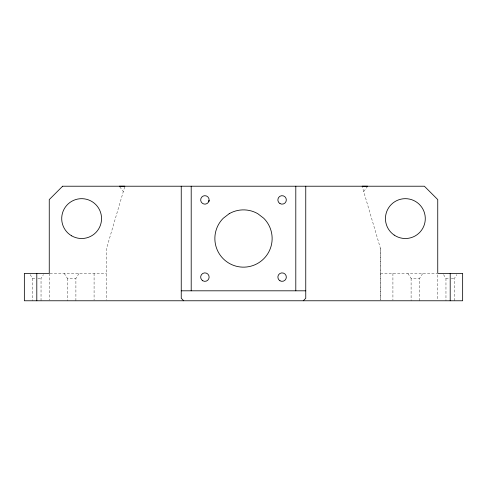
<?xml version="1.0" encoding="UTF-8"?>
<svg xmlns="http://www.w3.org/2000/svg" width="487" height="487" viewBox="0 0 487 487"><rect width="100%" height="100%" fill="white"/><g stroke="black" fill="none" stroke-linecap="round" stroke-linejoin="round"><path stroke-width="0.37" stroke-dasharray="2.44 1.83" d="M380.469 248.473L380.457 300.022L380.469 248.48L362.316 186.886M124.684 186.886L106.531 248.48L106.531 300.016M75.899 300.771L75.899 278.363L79.125 273.377M41.036 300.771L41.036 278.363L43.459 274.625M419.569 300.771L419.569 278.363L422.807 273.377M454.432 300.771L454.432 278.363L456.861 274.625M363.692 191.568L367.247 186.813M50.009 273.377L106.531 273.377M380.469 273.377L436.991 273.377M30.145 274.625L32.568 278.363L35.703 278.363M37.895 278.363L41.036 278.363M64.205 273.377L67.431 278.363L75.899 278.363M407.863 273.377L411.101 278.363L419.569 278.363M443.535 274.625L445.964 278.363L449.105 278.363M451.297 278.363L454.432 278.363M119.753 186.813L123.308 191.568M445.964 278.363L445.964 300.771M437.746 274.899L437.746 300.01M411.101 278.363L411.101 300.771M392.918 273.377L392.918 300.01M94.082 273.377L94.082 300.01M67.431 278.363L67.431 300.771M49.254 273.377L49.254 300.01M32.568 278.363L32.568 300.771"/><path stroke-width="0.73" d="M208.862 201.405L209.112 200.334A4.231 4.231 0 0 0 203.152 196.06A4.231 4.231 0 0 0 202.434 203.353A4.231 4.231 0 0 0 209.112 200.327M303.267 300.771L305.757 298.281L305.757 186.217M119.309 186.217L124.885 186.217M362.115 186.217L367.691 186.217M208.393 201.161L208.917 201.161M181.243 290.812L305.757 290.812M183.733 300.771L181.243 298.281L181.243 186.217M450.201 273.377L450.201 300.771M295.798 186.217L295.798 290.812M191.202 186.217L191.202 290.812M36.799 273.377L36.799 300.771M62.628 186.217L49.254 199.591L49.254 273.377L24.35 273.377L24.35 300.771L462.65 300.771L462.65 273.377L437.746 273.377L437.746 199.591L424.372 186.217L62.628 186.217M229.182 213.714L223.253 218.267A28.642 28.642 0 0 0 223.247 258.767A28.642 28.642 0 0 0 263.753 258.767A28.642 28.642 0 0 0 263.753 218.267L257.818 213.714A28.642 28.642 0 0 0 229.182 213.714M394.202 235.093A19.924 19.924 0 0 0 425.242 220.014A19.924 19.924 0 0 0 396.668 200.668A19.924 19.924 0 0 0 394.202 235.093M71.668 235.848A19.924 19.924 0 0 0 101.552 218.59A19.924 19.924 0 0 0 71.668 201.338A19.924 19.924 0 0 0 71.668 235.848M279.982 203.584A4.231 4.231 0 0 0 286.332 199.913A4.231 4.231 0 0 0 279.982 196.249A4.231 4.231 0 0 0 279.982 203.584M202.781 280.78A4.231 4.231 0 0 0 209.136 277.115A4.231 4.231 0 0 0 202.781 273.45A4.231 4.231 0 0 0 202.781 280.78M279.982 280.78A4.231 4.231 0 0 0 286.332 277.115A4.231 4.231 0 0 0 279.982 273.45A4.231 4.231 0 0 0 279.982 280.78"/></g></svg>
